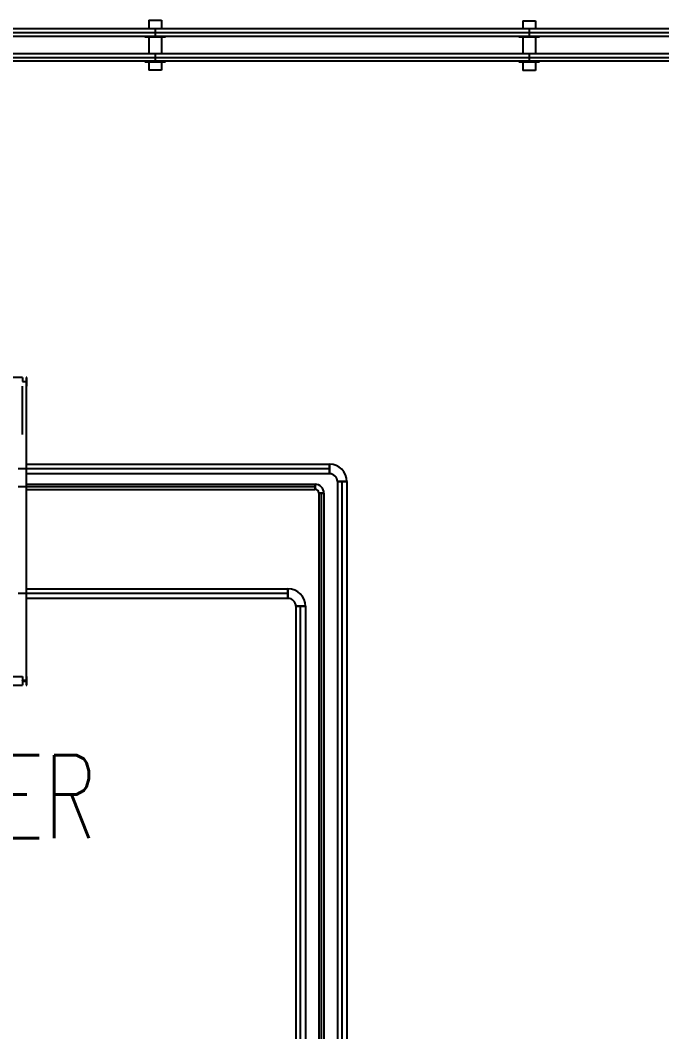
# Model space of a CAD drawing. Header units: inches. Extents: x 517790 to 538444, y 301815 to 302461.
# Drawn here: x 517824.04 to 517832.02, y 302326.32 to 302338.9 of the extents above; entities that cross this region are included whole.
import ezdxf
from ezdxf.enums import TextEntityAlignment as Align

# ---------------------------------------------------------------- set-up
doc = ezdxf.new("R2010")
doc.units = ezdxf.units.IN
doc.header["$MEASUREMENT"] = 0
doc.layers.add('硅胶总平面底图 工艺装置区', color=253, linetype='Continuous')
doc.layers.add('硅胶总平面底图0804', color=253, linetype='Continuous')
doc.styles.add('HZTXTS', font='SIMPLEXS.shx', dxfattribs={"width": 0.7, "height": 800, "bigfont": 'HZTXT.shx'})

msp = doc.modelspace()

# ---------------------------------------------------------------- linework, layer by layer
at = {"layer": '硅胶总平面底图 工艺装置区', "color": 9, "linetype": 'Continuous', "lineweight": -3}
for p, q in [((517825.64, 302338.902), (517825.798, 302338.902)), ((517825.64, 302338.902), (517825.64, 302338.798)), ((517825.798, 302338.902), (517825.798, 302338.798)), ((517845.441, 302338.793), (517822.892, 302338.793)), ((517825.59, 302338.798), (517825.848, 302338.798)), ((517825.59, 302338.798), (517825.59, 302338.793)), ((517825.719, 302338.798), (517825.719, 302338.695)), ((517825.848, 302338.798), (517825.848, 302338.793)), ((517830.24, 302338.798), (517830.498, 302338.798)), ((517830.24, 302338.798), (517830.24, 302338.793)), ((517830.29, 302338.895), (517830.29, 302338.798)), ((517830.29, 302338.895), (517830.448, 302338.895)), ((517830.369, 302338.798), (517830.369, 302338.695)), ((517830.448, 302338.895), (517830.448, 302338.798)), ((517830.498, 302338.798), (517830.498, 302338.793)), ((517822.892, 302338.747), (517845.441, 302338.747)), ((517845.441, 302338.701), (517822.892, 302338.701)), ((517825.59, 302338.701), (517825.59, 302338.695)), ((517825.59, 302338.695), (517825.848, 302338.695)), ((517825.64, 302338.695), (517825.64, 302338.488)), ((517825.798, 302338.695), (517825.798, 302338.488)), ((517825.848, 302338.701), (517825.848, 302338.695)), ((517830.24, 302338.701), (517830.24, 302338.695)), ((517830.24, 302338.695), (517830.498, 302338.695)), ((517830.29, 302338.695), (517830.29, 302338.488)), ((517830.448, 302338.695), (517830.448, 302338.488)), ((517830.498, 302338.701), (517830.498, 302338.695)), ((517846.061, 302338.483), (517823.099, 302338.483)), ((517823.099, 302338.437), (517846.061, 302338.437)), ((517825.59, 302338.488), (517825.848, 302338.488)), ((517825.59, 302338.488), (517825.59, 302338.483)), ((517825.719, 302338.488), (517825.719, 302338.385)), ((517825.848, 302338.488), (517825.848, 302338.483)), ((517830.24, 302338.488), (517830.498, 302338.488)), ((517830.24, 302338.488), (517830.24, 302338.483)), ((517830.369, 302338.488), (517830.369, 302338.385)), ((517830.498, 302338.488), (517830.498, 302338.483)), ((517846.061, 302338.391), (517823.099, 302338.391)), ((517825.59, 302338.391), (517825.59, 302338.385)), ((517825.59, 302338.385), (517825.848, 302338.385)), ((517825.64, 302338.385), (517825.64, 302338.282)), ((517825.798, 302338.282), (517825.64, 302338.282)), ((517825.798, 302338.385), (517825.798, 302338.282)), ((517825.848, 302338.391), (517825.848, 302338.385)), ((517830.24, 302338.391), (517830.24, 302338.385)), ((517830.24, 302338.385), (517830.498, 302338.385)), ((517830.29, 302338.385), (517830.29, 302338.275)), ((517830.448, 302338.275), (517830.29, 302338.275)), ((517830.448, 302338.385), (517830.448, 302338.275)), ((517830.498, 302338.391), (517830.498, 302338.385)), ((517824.066, 302334.46), (517817.866, 302334.46)), ((517824.066, 302334.46), (517824.066, 302334.409)), ((517824.066, 302334.411), (517824.119, 302334.411)), ((517824.111, 302334.46), (517824.111, 302334.411)), ((517824.12, 302334.46), (517824.111, 302334.46)), ((517824.119, 302330.691), (517824.119, 302334.411)), ((517824.12, 302334.353), (517824.12, 302334.46)), ((517824.066, 302333.752), (517824.066, 302334.353)), ((517824.119, 302334.353), (517824.12, 302334.353)), ((517824.119, 302333.381), (517827.887, 302333.381)), ((517827.887, 302333.263), (517827.887, 302333.381)), ((517827.887, 302333.381), (517827.887, 302333.263)), ((517824.119, 302333.322), (517824.012, 302333.322)), ((517827.887, 302333.322), (517824.119, 302333.322)), ((517824.119, 302333.263), (517827.887, 302333.263)), ((517824.119, 302333.131), (517827.707, 302333.131)), ((517827.707, 302333.068), (517827.707, 302333.131)), ((517827.707, 302333.131), (517827.707, 302333.068)), ((517827.985, 302333.164), (517828.103, 302333.164)), ((517828.103, 302333.164), (517827.985, 302333.164)), ((517827.985, 302333.164), (517827.985, 302324.9)), ((517828.044, 302324.9), (517828.044, 302333.164)), ((517828.103, 302333.164), (517828.103, 302324.9)), ((517824.119, 302333.1), (517824.012, 302333.1)), ((517827.707, 302333.1), (517824.119, 302333.1)), ((517824.119, 302333.068), (517827.707, 302333.068)), ((517827.755, 302333.021), (517827.817, 302333.021)), ((517827.817, 302333.021), (517827.755, 302333.021)), ((517827.755, 302333.021), (517827.755, 302324.9)), ((517827.786, 302324.9), (517827.786, 302333.021)), ((517827.817, 302333.021), (517827.817, 302324.9)), ((517824.119, 302331.772), (517824.012, 302331.772)), ((517824.119, 302331.831), (517827.37, 302331.831)), ((517827.37, 302331.772), (517824.119, 302331.772)), ((517827.37, 302331.831), (517827.37, 302331.713)), ((517827.37, 302331.713), (517827.37, 302331.831)), ((517824.119, 302331.713), (517827.37, 302331.713)), ((517827.586, 302331.614), (517827.468, 302331.614)), ((517827.468, 302331.614), (517827.468, 302324.9)), ((517827.468, 302331.614), (517827.586, 302331.614)), ((517827.527, 302324.9), (517827.527, 302331.614)), ((517827.586, 302331.614), (517827.586, 302324.9)), ((517817.866, 302330.74), (517824.066, 302330.74)), ((517824.066, 302330.74), (517824.066, 302330.633)), ((517824.12, 302330.74), (517824.119, 302330.74)), ((517824.12, 302330.633), (517824.12, 302330.74)), ((517817.866, 302330.633), (517824.066, 302330.633)), ((517824.119, 302330.691), (517824.066, 302330.691)), ((517824.066, 302330.683), (517824.111, 302330.683)), ((517824.066, 302330.682), (517824.111, 302330.682)), ((517824.111, 302330.69), (517824.069, 302330.69)), ((517824.069, 302330.687), (517824.069, 302330.69)), ((517824.069, 302330.69), (517824.119, 302330.69)), ((517824.111, 302330.683), (517824.069, 302330.683)), ((517824.069, 302330.683), (517824.069, 302330.683)), ((517824.111, 302330.69), (517824.111, 302330.69)), ((517824.111, 302330.683), (517824.111, 302330.633)), ((517824.111, 302330.633), (517824.12, 302330.633)), ((517824.119, 302330.69), (517824.119, 302330.691))]:
    msp.add_line(p, q, dxfattribs=at)
for centre, radius in [((517827.887, 302333.164), 0.217), ((517827.887, 302333.164), 0.0984), ((517827.707, 302333.021), 0.11), ((517827.707, 302333.021), 0.0476), ((517827.37, 302331.614), 0.217), ((517827.37, 302331.614), 0.0984)]:
    msp.add_arc(centre, radius, 0, 90, dxfattribs=at)

# ---------------------------------------------------------------- texts
at = {"layer": '硅胶总平面底图0804', "color": 253, "linetype": 'Continuous', "lineweight": 20, "style": 'HZTXTS', "width": 0.7}
msp.add_text('TRANSFER', height=1.0333, dxfattribs=at).set_placement((517822.585, 302328.731), align=Align.CENTER)

doc.saveas('drawing.dxf')
